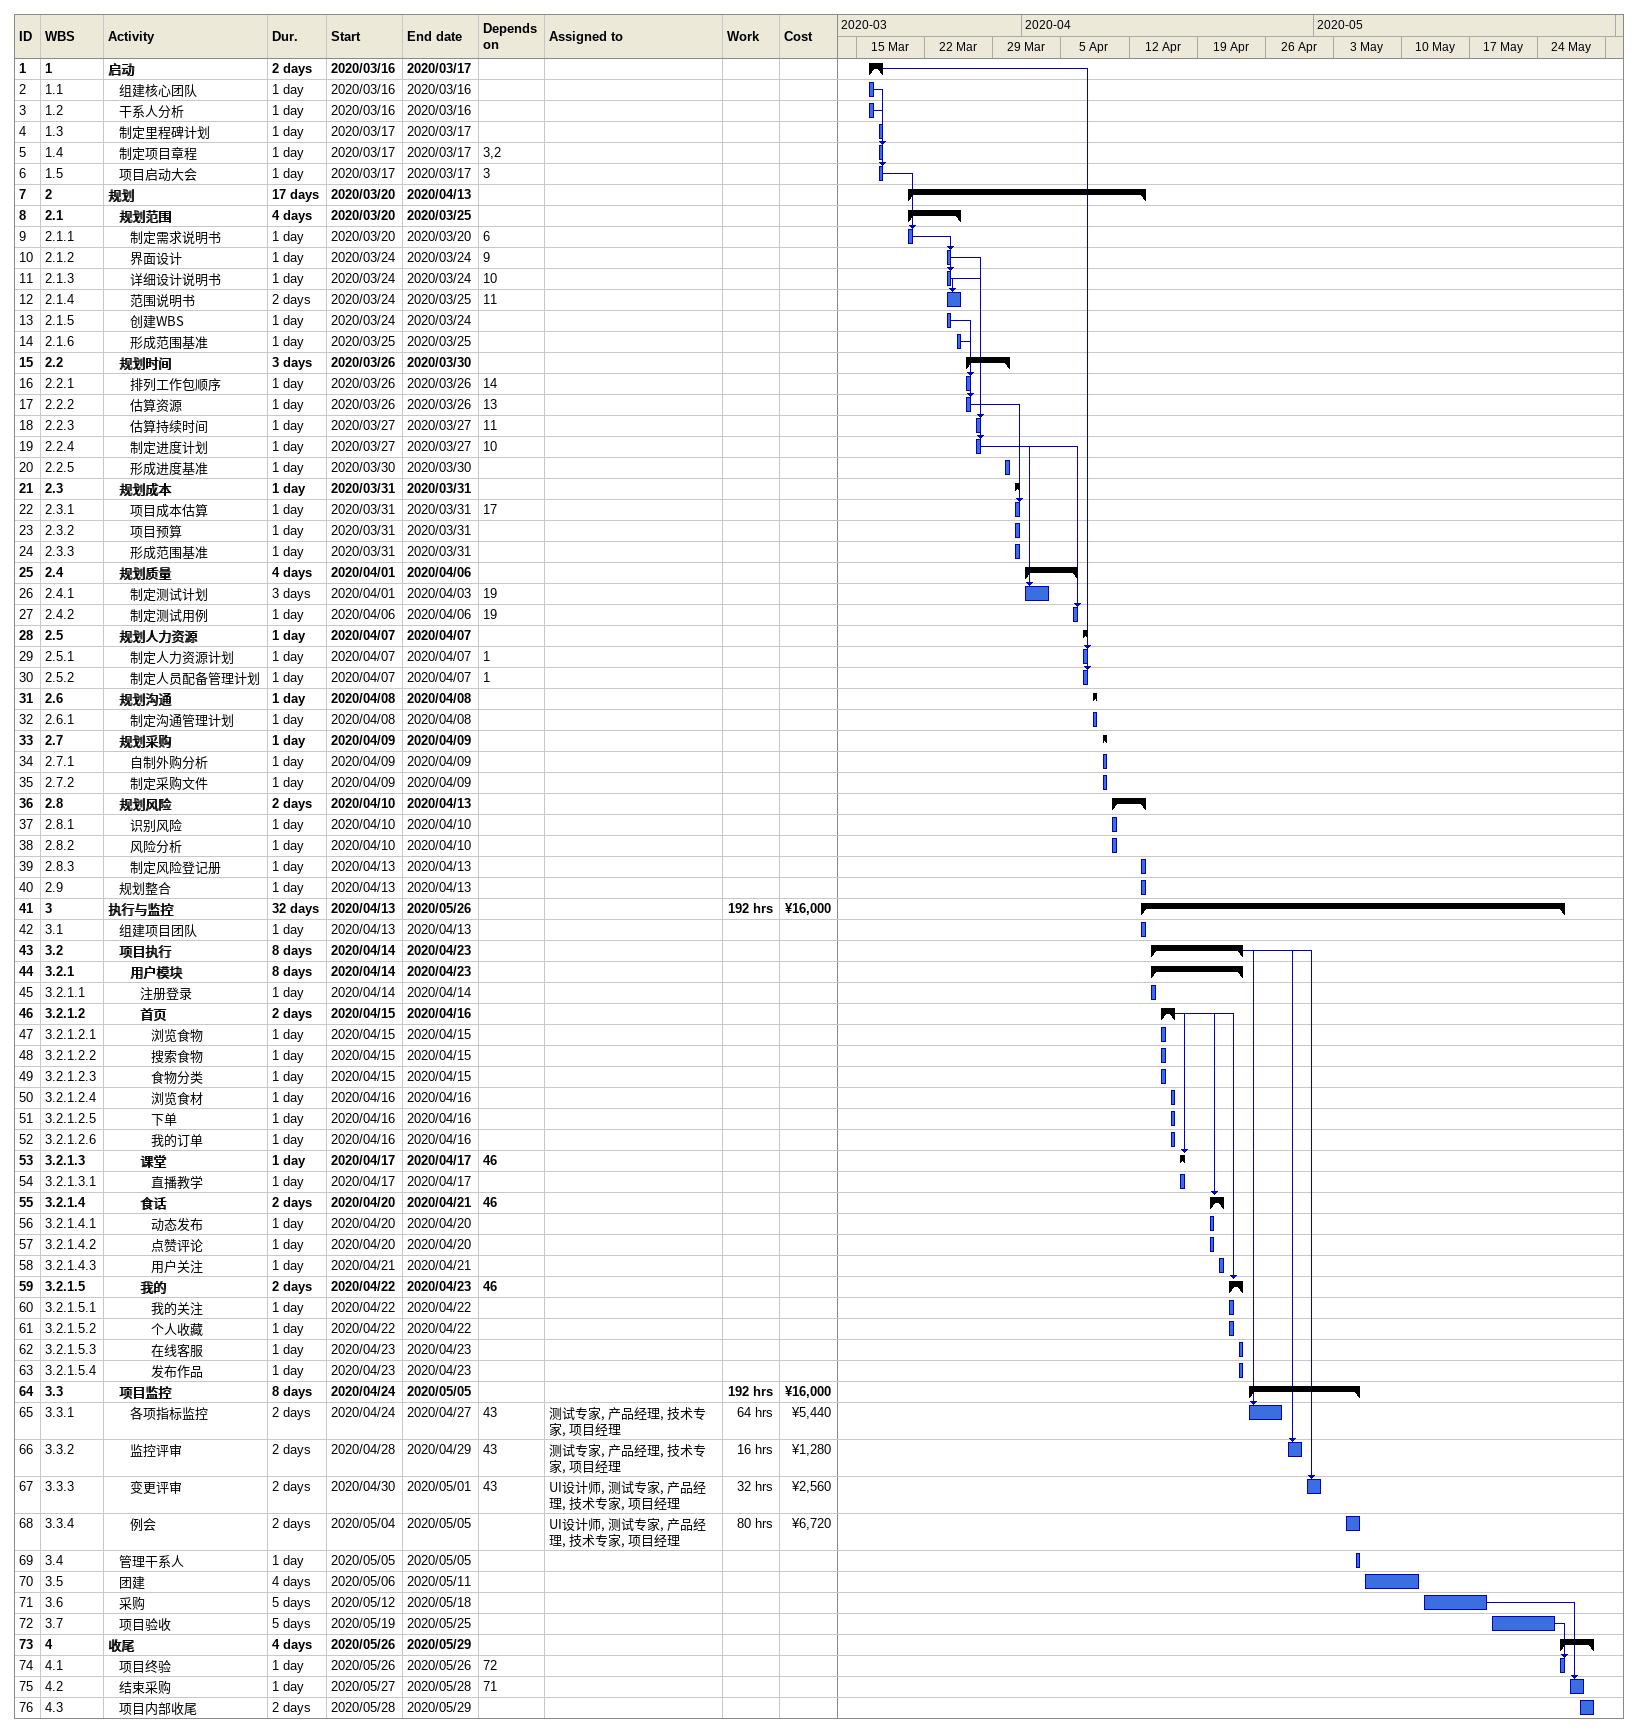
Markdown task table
| ID | WBS | Task | Duration | Start | Finish | Predecessors | Resources | Work (h) | Cost (¥) |
|---|---|---|---|---|---|---|---|---|---|
| 1 | 1 | **启动** | 2d | 2020-03-16 | 2020-03-17 |  |  |  |  |
| 2 | 1.1 | 组建核心团队 | 1d | 2020-03-16 | 2020-03-16 |  |  |  |  |
| 3 | 1.2 | 干系人分析 | 1d | 2020-03-16 | 2020-03-16 |  |  |  |  |
| 4 | 1.3 | 制定里程碑计划 | 1d | 2020-03-17 | 2020-03-17 |  |  |  |  |
| 5 | 1.4 | 制定项目章程 | 1d | 2020-03-17 | 2020-03-17 | 3, 2 |  |  |  |
| 6 | 1.5 | 项目启动大会 | 1d | 2020-03-17 | 2020-03-17 | 3 |  |  |  |
| 7 | 2 | **规划** | 17d | 2020-03-20 | 2020-04-13 |  |  |  |  |
| 8 | 2.1 | **规划范围** | 4d | 2020-03-20 | 2020-03-25 |  |  |  |  |
| 9 | 2.1.1 | 制定需求说明书 | 1d | 2020-03-20 | 2020-03-20 | 6 |  |  |  |
| 10 | 2.1.2 | 界面设计 | 1d | 2020-03-24 | 2020-03-24 | 9 |  |  |  |
| 11 | 2.1.3 | 详细设计说明书 | 1d | 2020-03-24 | 2020-03-24 | 10 |  |  |  |
| 12 | 2.1.4 | 范围说明书 | 2d | 2020-03-24 | 2020-03-25 | 11 |  |  |  |
| 13 | 2.1.5 | 创建WBS | 1d | 2020-03-24 | 2020-03-24 |  |  |  |  |
| 14 | 2.1.6 | 形成范围基准 | 1d | 2020-03-25 | 2020-03-25 |  |  |  |  |
| 15 | 2.2 | **规划时间** | 3d | 2020-03-26 | 2020-03-30 |  |  |  |  |
| 16 | 2.2.1 | 排列工作包顺序 | 1d | 2020-03-26 | 2020-03-26 | 14 |  |  |  |
| 17 | 2.2.2 | 估算资源 | 1d | 2020-03-26 | 2020-03-26 | 13 |  |  |  |
| 18 | 2.2.3 | 估算持续时间 | 1d | 2020-03-27 | 2020-03-27 | 11 |  |  |  |
| 19 | 2.2.4 | 制定进度计划 | 1d | 2020-03-27 | 2020-03-27 | 10 |  |  |  |
| 20 | 2.2.5 | 形成进度基准 | 1d | 2020-03-30 | 2020-03-30 |  |  |  |  |
| 21 | 2.3 | **规划成本** | 1d | 2020-03-31 | 2020-03-31 |  |  |  |  |
| 22 | 2.3.1 | 项目成本估算 | 1d | 2020-03-31 | 2020-03-31 | 17 |  |  |  |
| 23 | 2.3.2 | 项目预算 | 1d | 2020-03-31 | 2020-03-31 |  |  |  |  |
| 24 | 2.3.3 | 形成范围基准 | 1d | 2020-03-31 | 2020-03-31 |  |  |  |  |
| 25 | 2.4 | **规划质量** | 4d | 2020-04-01 | 2020-04-06 |  |  |  |  |
| 26 | 2.4.1 | 制定测试计划 | 3d | 2020-04-01 | 2020-04-03 | 19 |  |  |  |
| 27 | 2.4.2 | 制定测试用例 | 1d | 2020-04-06 | 2020-04-06 | 19 |  |  |  |
| 28 | 2.5 | **规划人力资源** | 1d | 2020-04-07 | 2020-04-07 |  |  |  |  |
| 29 | 2.5.1 | 制定人力资源计划 | 1d | 2020-04-07 | 2020-04-07 | 1 |  |  |  |
| 30 | 2.5.2 | 制定人员配备管理计划 | 1d | 2020-04-07 | 2020-04-07 | 1 |  |  |  |
| 31 | 2.6 | **规划沟通** | 1d | 2020-04-08 | 2020-04-08 |  |  |  |  |
| 32 | 2.6.1 | 制定沟通管理计划 | 1d | 2020-04-08 | 2020-04-08 |  |  |  |  |
| 33 | 2.7 | **规划采购** | 1d | 2020-04-09 | 2020-04-09 |  |  |  |  |
| 34 | 2.7.1 | 自制外购分析 | 1d | 2020-04-09 | 2020-04-09 |  |  |  |  |
| 35 | 2.7.2 | 制定采购文件 | 1d | 2020-04-09 | 2020-04-09 |  |  |  |  |
| 36 | 2.8 | **规划风险** | 2d | 2020-04-10 | 2020-04-13 |  |  |  |  |
| 37 | 2.8.1 | 识别风险 | 1d | 2020-04-10 | 2020-04-10 |  |  |  |  |
| 38 | 2.8.2 | 风险分析 | 1d | 2020-04-10 | 2020-04-10 |  |  |  |  |
| 39 | 2.8.3 | 制定风险登记册 | 1d | 2020-04-13 | 2020-04-13 |  |  |  |  |
| 40 | 2.9 | 规划整合 | 1d | 2020-04-13 | 2020-04-13 |  |  |  |  |
| 41 | 3 | **执行与监控** | 32d | 2020-04-13 | 2020-05-26 |  |  | 192 | 16000 |
| 42 | 3.1 | 组建项目团队 | 1d | 2020-04-13 | 2020-04-13 |  |  |  |  |
| 43 | 3.2 | **项目执行** | 8d | 2020-04-14 | 2020-04-23 |  |  |  |  |
| 44 | 3.2.1 | **用户模块** | 8d | 2020-04-14 | 2020-04-23 |  |  |  |  |
| 45 | 3.2.1.1 | 注册登录 | 1d | 2020-04-14 | 2020-04-14 |  |  |  |  |
| 46 | 3.2.1.2 | **首页** | 2d | 2020-04-15 | 2020-04-16 |  |  |  |  |
| 47 | 3.2.1.2.1 | 浏览食物 | 1d | 2020-04-15 | 2020-04-15 |  |  |  |  |
| 48 | 3.2.1.2.2 | 搜索食物 | 1d | 2020-04-15 | 2020-04-15 |  |  |  |  |
| 49 | 3.2.1.2.3 | 食物分类 | 1d | 2020-04-15 | 2020-04-15 |  |  |  |  |
| 50 | 3.2.1.2.4 | 浏览食材 | 1d | 2020-04-16 | 2020-04-16 |  |  |  |  |
| 51 | 3.2.1.2.5 | 下单 | 1d | 2020-04-16 | 2020-04-16 |  |  |  |  |
| 52 | 3.2.1.2.6 | 我的订单 | 1d | 2020-04-16 | 2020-04-16 |  |  |  |  |
| 53 | 3.2.1.3 | **课堂** | 1d | 2020-04-17 | 2020-04-17 | 46 |  |  |  |
| 54 | 3.2.1.3.1 | 直播教学 | 1d | 2020-04-17 | 2020-04-17 |  |  |  |  |
| 55 | 3.2.1.4 | **食话** | 2d | 2020-04-20 | 2020-04-21 | 46 |  |  |  |
| 56 | 3.2.1.4.1 | 动态发布 | 1d | 2020-04-20 | 2020-04-20 |  |  |  |  |
| 57 | 3.2.1.4.2 | 点赞评论 | 1d | 2020-04-20 | 2020-04-20 |  |  |  |  |
| 58 | 3.2.1.4.3 | 用户关注 | 1d | 2020-04-21 | 2020-04-21 |  |  |  |  |
| 59 | 3.2.1.5 | **我的** | 2d | 2020-04-22 | 2020-04-23 | 46 |  |  |  |
| 60 | 3.2.1.5.1 | 我的关注 | 1d | 2020-04-22 | 2020-04-22 |  |  |  |  |
| 61 | 3.2.1.5.2 | 个人收藏 | 1d | 2020-04-22 | 2020-04-22 |  |  |  |  |
| 62 | 3.2.1.5.3 | 在线客服 | 1d | 2020-04-23 | 2020-04-23 |  |  |  |  |
| 63 | 3.2.1.5.4 | 发布作品 | 1d | 2020-04-23 | 2020-04-23 |  |  |  |  |
| 64 | 3.3 | **项目监控** | 8d | 2020-04-24 | 2020-05-05 |  |  | 192 | 16000 |
| 65 | 3.3.1 | 各项指标监控 | 2d | 2020-04-24 | 2020-04-27 | 43 | 测试专家, 产品经理, 技术专家, 项目经理 | 64 | 5440 |
| 66 | 3.3.2 | 监控评审 | 2d | 2020-04-28 | 2020-04-29 | 43 | 测试专家, 产品经理, 技术专家, 项目经理 | 16 | 1280 |
| 67 | 3.3.3 | 变更评审 | 2d | 2020-04-30 | 2020-05-01 | 43 | UI设计师, 测试专家, 产品经理, 技术专家, 项目经理 | 32 | 2560 |
| 68 | 3.3.4 | 例会 | 2d | 2020-05-04 | 2020-05-05 |  | UI设计师, 测试专家, 产品经理, 技术专家, 项目经理 | 80 | 6720 |
| 69 | 3.4 | 管理干系人 | 1d | 2020-05-05 | 2020-05-05 |  |  |  |  |
| 70 | 3.5 | 团建 | 4d | 2020-05-06 | 2020-05-11 |  |  |  |  |
| 71 | 3.6 | 采购 | 5d | 2020-05-12 | 2020-05-18 |  |  |  |  |
| 72 | 3.7 | 项目验收 | 5d | 2020-05-19 | 2020-05-25 |  |  |  |  |
| 73 | 4 | **收尾** | 4d | 2020-05-26 | 2020-05-29 |  |  |  |  |
| 74 | 4.1 | 项目终验 | 1d | 2020-05-26 | 2020-05-26 | 72 |  |  |  |
| 75 | 4.2 | 结束采购 | 1d | 2020-05-27 | 2020-05-28 | 71 |  |  |  |
| 76 | 4.3 | 项目内部收尾 | 2d | 2020-05-28 | 2020-05-29 |  |  |  |  |
